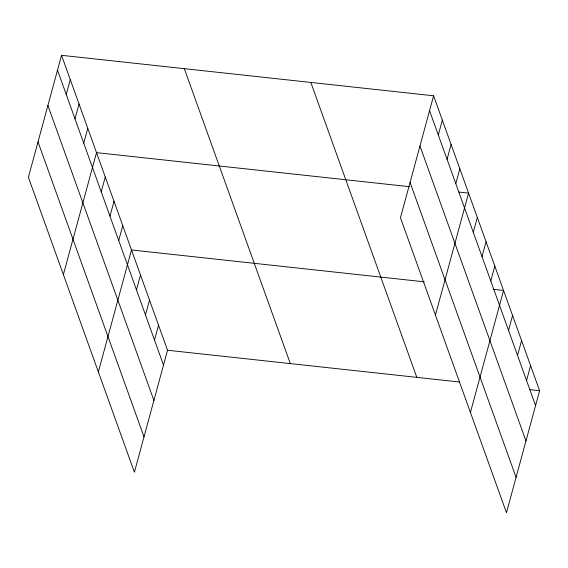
<?xml version="1.0" encoding="UTF-8"?>
<svg xmlns="http://www.w3.org/2000/svg" width="568" height="568" viewBox="0 0 568 568"><rect width="100%" height="100%" fill="white"/><g stroke="black" fill="none" stroke-linecap="round" stroke-linejoin="round"><path stroke-width="0.85" d="M61.536 55.309L28.4 177.28L134.403 472.207L167.539 350.243L61.536 55.309L433.597 95.793L539.6 390.72L506.464 512.691L400.461 217.757L433.597 95.793M66.243 94.501L70.283 79.641M74.99 118.833L79.03 103.972M83.737 143.164L87.77 128.304M63.382 274.607L96.517 152.636L409.365 186.673M101.225 191.828L105.265 176.968M109.972 216.159L114.012 201.299M118.719 240.491L122.752 225.631M98.363 371.933L131.499 249.963L424.317 281.827M136.476 289.893L140.509 275.033M145.486 314.963L149.519 300.103M154.496 340.033L158.529 325.173M438.304 134.978L442.344 120.125M447.051 159.31L451.084 144.457M455.799 183.641L459.831 168.788M435.443 315.084L468.579 193.12L459.001 192.076M473.286 232.305L477.326 217.452M482.033 256.637L486.066 241.783M490.78 280.968L494.813 266.115M470.425 412.411L503.56 290.447L493.109 289.311M508.53 330.37L512.57 315.517M517.54 355.44L521.58 340.587M526.55 380.51L530.59 365.65M167.539 350.243L459.491 382.008M530.022 389.676L539.6 390.72M429.557 110.646L535.56 405.58M419.958 145.997L525.961 440.924M410.06 182.413L516.063 477.34M310.817 82.431L416.82 377.365M184.316 68.671L290.319 363.598M57.503 70.169L163.506 365.103M47.897 105.513L153.9 400.447M38.006 141.929L144.009 436.863"/></g></svg>
